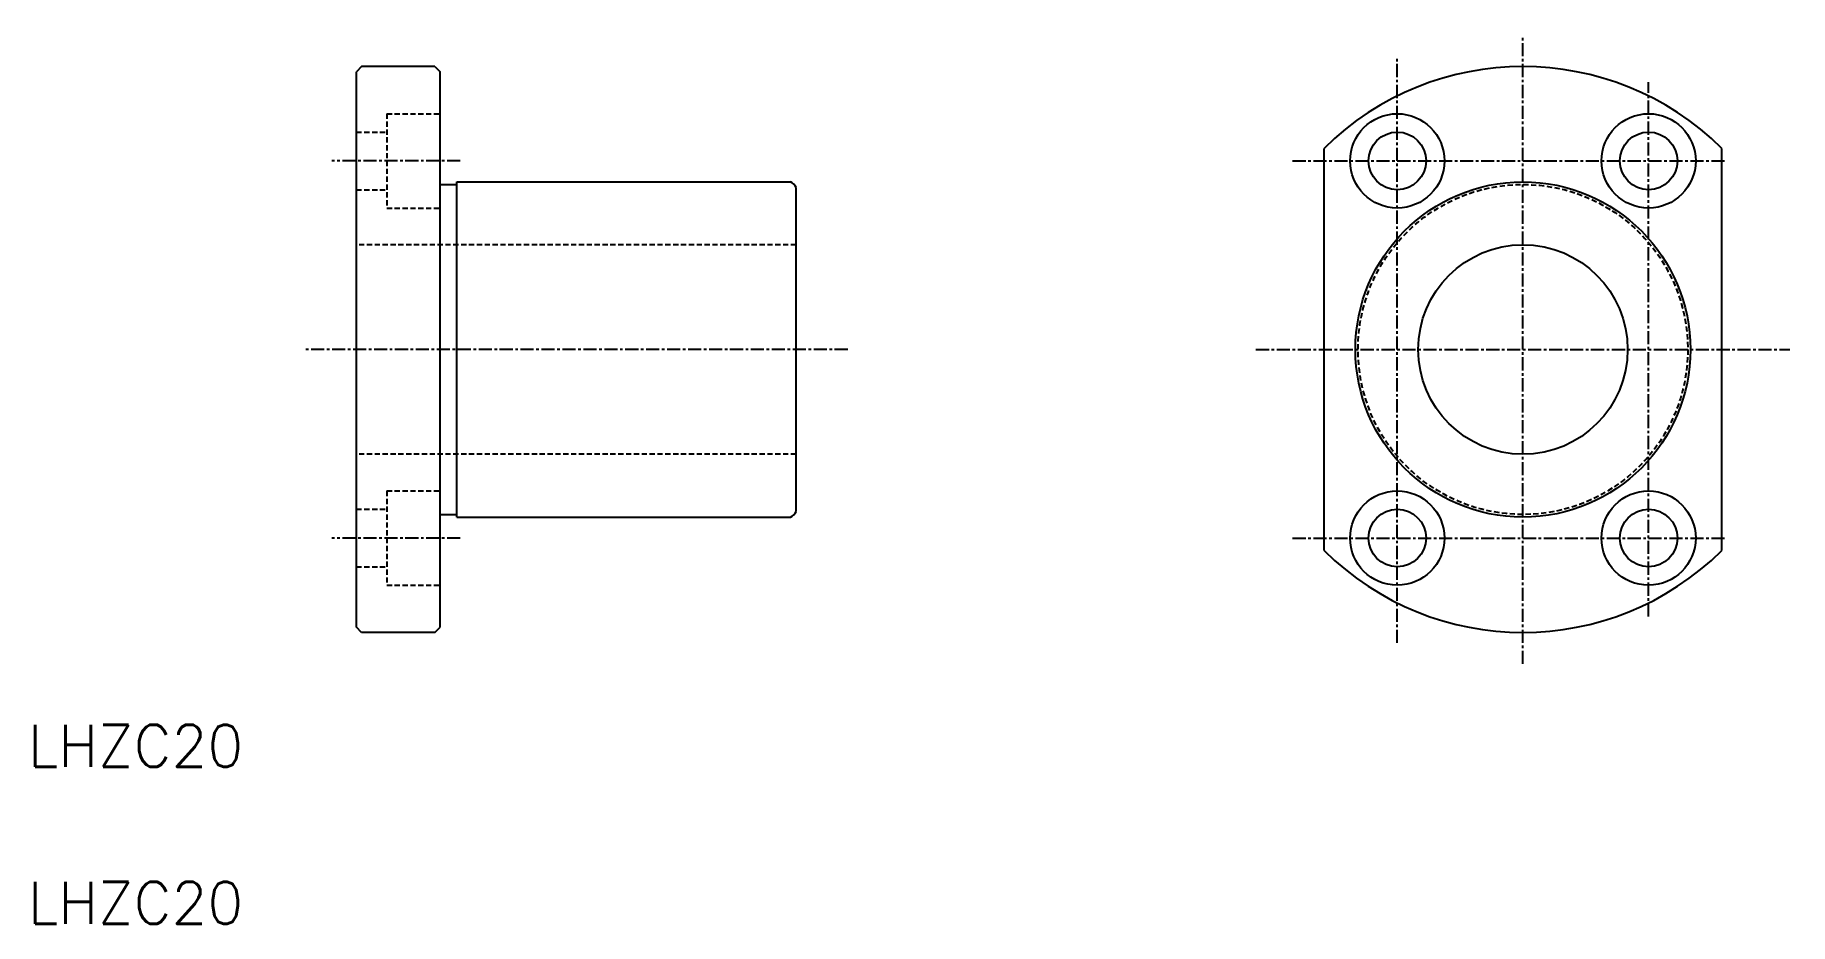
# Model space of a CAD drawing. Extents: x 228 to 395, y 129 to 214.
import ezdxf

# ---------------------------------------------------------------- set-up
doc = ezdxf.new("R2010")
doc.units = 0
doc.linetypes.add('CENTER', pattern=[2, 1.25, -0.25, 0.25, -0.25])
doc.linetypes.add('DASHED', pattern=[0.75, 0.5, -0.25])
doc.layers.get('0').update_dxf_attribs({"linetype": 'CONTINUOUS'})
doc.layers.add('CENTER', color=1, linetype='CENTER')
doc.styles.get("Standard").update_dxf_attribs({"font": 'txt.shx', "bigfont": 'bigfont.shx'})

msp = doc.modelspace()

# ---------------------------------------------------------------- linework, layer by layer
at = {"color": 7, "linetype": 'CONTINUOUS'}
for p, q in [((258.8, 211.24), (258.3, 210.74)), ((265.8, 211.24), (258.8, 211.24)), ((265.8, 211.24), (266.3, 210.74)), ((258.3, 157.74), (258.3, 210.74)), ((266.3, 157.74), (266.3, 210.74)), ((350.72, 165.06), (350.72, 203.43)), ((388.72, 165.06), (388.72, 203.43)), ((266.3, 199.99), (267.9, 199.99)), ((267.9, 200.24), (299.76, 200.24)), ((267.9, 168.24), (267.9, 200.24)), ((300.3, 168.79), (300.3, 199.7)), ((266.3, 168.49), (267.9, 168.49)), ((267.9, 168.24), (299.76, 168.24)), ((274.43, 168.24), (274.43, 168.24)), ((282.55, 168.24), (282.55, 168.24)), ((258.8, 157.24), (258.3, 157.74)), ((265.8, 157.24), (266.3, 157.74)), ((265.8, 157.24), (258.8, 157.24))]:
    msp.add_line(p, q, dxfattribs=at)
at = {"color": 3, "linetype": 'DASHED'}
for p, q in [((261.2, 206.74), (266.3, 206.74)), ((261.2, 206.74), (261.2, 197.74)), ((258.3, 204.99), (261.2, 204.99)), ((258.3, 199.49), (261.2, 199.49)), ((261.2, 197.74), (266.3, 197.74)), ((300.3, 194.24), (258.3, 194.24)), ((300.3, 174.24), (258.3, 174.24)), ((261.2, 170.74), (261.2, 161.74)), ((261.2, 170.74), (266.3, 170.74)), ((258.3, 168.99), (261.2, 168.99)), ((258.3, 163.49), (261.2, 163.49)), ((261.2, 161.74), (266.3, 161.74))]:
    msp.add_line(p, q, dxfattribs=at)
at = {"color": 7, "linetype": 'CONTINUOUS'}
for centre, radius in [((357.72, 202.24), 4.5), ((381.72, 202.24), 4.5), ((357.72, 202.24), 2.75), ((381.72, 202.24), 2.75), ((369.72, 184.24), 16), ((369.72, 184.24), 10), ((357.72, 166.24), 4.5), ((381.72, 166.24), 4.5), ((357.72, 166.24), 2.75), ((381.72, 166.24), 2.75)]:
    msp.add_circle(centre, radius, dxfattribs=at)
at = {"color": 3, "linetype": 'DASHED'}
msp.add_circle((369.72, 184.24), 15.75, dxfattribs=at)
at = {"color": 7, "linetype": 'CONTINUOUS'}
for centre, radius, start, end in [((369.72, 184.24), 27, 45.2751, 134.7249), ((299.15, 199.09), 1.3, 27.7958, 62.2042), ((299.15, 169.39), 1.3, 297.7958, 332.2042), ((369.72, 184.24), 27, 225.2751, 314.7249)]:
    msp.add_arc(centre, radius, start, end, dxfattribs=at)
at = {"layer": 'CENTER', "color": 1, "linetype": 'CENTER'}
for p, q in [((369.72, 154.24), (369.72, 214.24)), ((357.72, 156.24), (357.72, 212.24)), ((381.72, 158.74), (381.72, 209.74)), ((268.22, 202.24), (255.95, 202.24)), ((347.72, 202.24), (389.22, 202.24)), ((305.23, 184.24), (253.4, 184.24)), ((344.22, 184.24), (395.22, 184.24)), ((268.22, 166.24), (255.95, 166.24)), ((347.72, 166.24), (389.22, 166.24))]:
    msp.add_line(p, q, dxfattribs=at)

# ---------------------------------------------------------------- texts
at = {"color": 7, "linetype": 'CONTINUOUS'}
for p in [(226.92, 144.42), (226.92, 129.42)]:
    msp.add_text('LHZC20', height=4, dxfattribs=at).set_placement(p)

doc.saveas('drawing.dxf')
